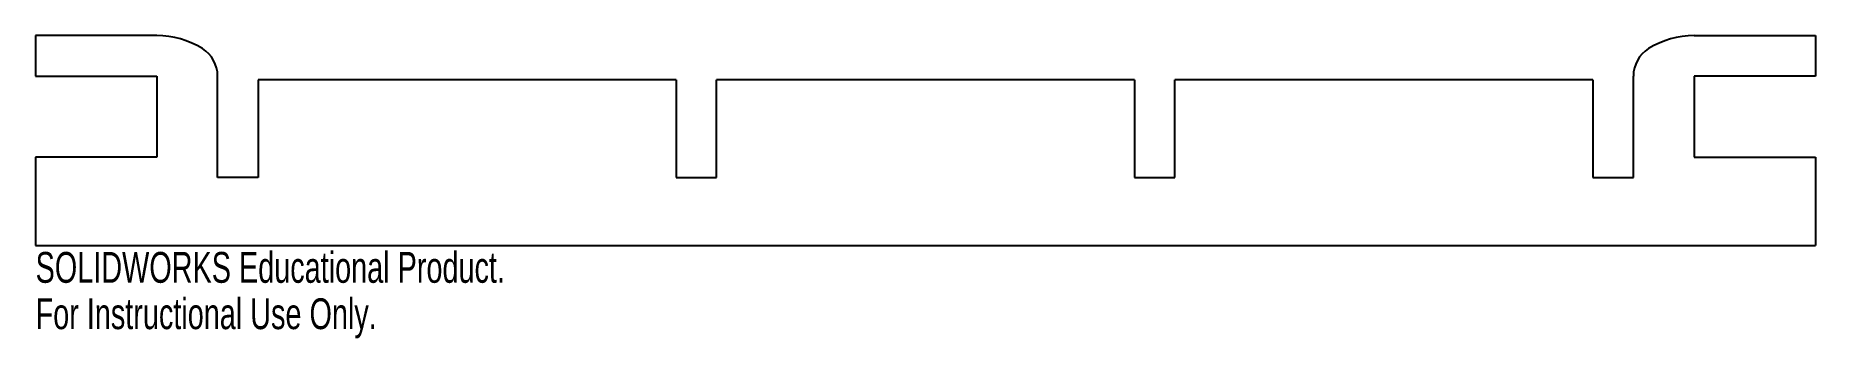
# Model space of a CAD drawing. Header units: inches. Extents: x 0 to 11, y -1.1 to 0.8.
import ezdxf

# ---------------------------------------------------------------- set-up
doc = ezdxf.new("R2010")
doc.units = ezdxf.units.IN
doc.header["$MEASUREMENT"] = 0
doc.styles.add('SLDTEXTSTYLE0', font='TXT', dxfattribs={"width": 0.7})

msp = doc.modelspace()

# ---------------------------------------------------------------- linework, layer by layer
at = {"color": 7, "linetype": 'Continuous', "lineweight": 25}
for p, q in [((0.75, 0.75), (0, 0.75)), ((0, 0.75), (0, 0.5)), ((10.25, 0.75), (11, 0.75)), ((11, 0.75), (11, 0.5)), ((0, 0.5), (0.75, 0.5)), ((0.75, 0.5), (0.75, 0)), ((1.125, -0.125), (1.125, 0.5)), ((3.958, 0.478), (1.375, 0.478)), ((1.375, 0.478), (1.375, -0.125)), ((3.958, 0.478), (3.958, -0.125)), ((6.792, 0.478), (4.208, 0.478)), ((4.208, -0.125), (4.208, 0.478)), ((6.792, 0.478), (6.792, -0.125)), ((9.625, 0.478), (7.042, 0.478)), ((7.042, -0.125), (7.042, 0.478)), ((9.625, 0.478), (9.625, -0.125)), ((9.875, -0.125), (9.875, 0.5)), ((10.25, 0.5), (10.25, 0)), ((11, 0.5), (10.25, 0.5)), ((0.75, 0), (0, 0)), ((0, 0), (0, -0.545)), ((10.25, 0), (11, 0)), ((11, 0), (11, -0.545)), ((1.375, -0.125), (1.125, -0.125)), ((3.958, -0.125), (4.208, -0.125)), ((6.792, -0.125), (7.042, -0.125)), ((9.625, -0.125), (9.875, -0.125)), ((0, -0.545), (11, -0.545))]:
    msp.add_line(p, q, dxfattribs=at)
for centre, radius, start, end in [((0.75, 0.219), 0.531, 58.1092, 90), ((0.925, 0.5), 0.2, 0, 58.1092), ((10.075, 0.5), 0.2, 121.8908, 180), ((10.25, 0.219), 0.531, 90, 121.8908)]:
    msp.add_arc(centre, radius, start, end, dxfattribs=at)

# ---------------------------------------------------------------- texts
at = {"color": 7, "linetype": 'Continuous', "char_height": 0.1903, "attachment_point": 1, "style": 'SLDTEXTSTYLE0'}
for s, insert in [('SOLIDWORKS Educational Product.', (0, -0.585)), ('For Instructional Use Only.', (0, -0.871))]:
    msp.add_mtext(s, dxfattribs=dict(at, insert=insert))

doc.saveas('drawing.dxf')
